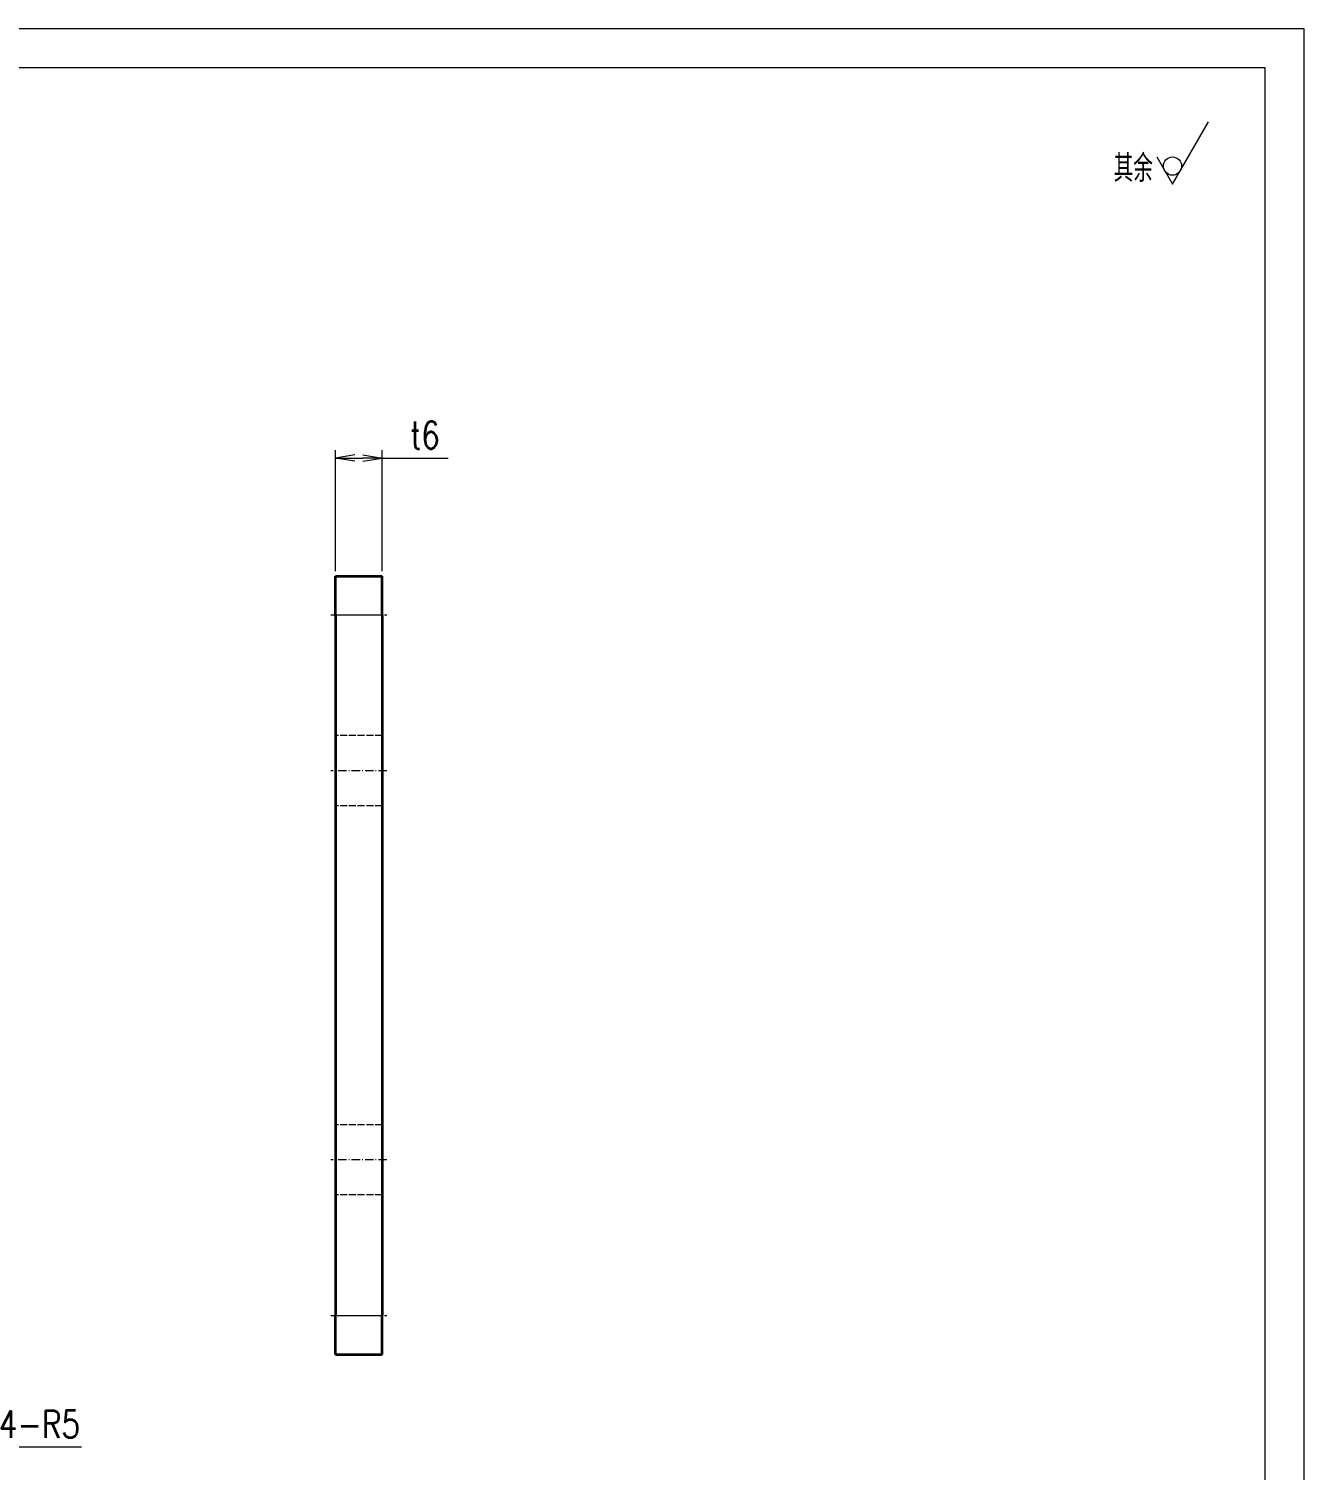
# Model space of a CAD drawing. Header units: millimetres. Extents: x 1333 to 190452, y -42879 to -5704.
# Drawn here: x 185520.8 to 185684.6, y -17649 to -17463.8 of the extents above; entities that cross this region are included whole.
import ezdxf

# ---------------------------------------------------------------- set-up
doc = ezdxf.new("R2010")
doc.units = ezdxf.units.MM
doc.header["$LTSCALE"] = 0.5
for name, pattern in [('AM_ISO02W050x2', [3.75, 3, -0.75]), ('AM_ISO08W050x2', [9, 6, -0.75, 1.5, -0.75]), ('DASHDOT', [18.5, 12, -3, 0.5, -3]), ('DASHED', [15, 12, -3]), ('DOT2', [0.125, 0, -0.125])]:
    doc.linetypes.add(name, pattern=pattern)
for name, color, linetype, lineweight in [('中心线', 2, 'AM_ISO08W050x2', 18), ('图框', 7, 'Continuous', 18), ('标注线', 3, 'Continuous', 18), ('虚线', 1, 'AM_ISO02W050x2', 18)]:
    doc.layers.add(name, color=color, linetype=linetype, lineweight=lineweight)
doc.layers.add('打印-禁用', color=7, linetype='Continuous', lineweight=15, plot=False)
doc.styles.add('DIM', font='romans.shx', dxfattribs={"width": 0.8, "bigfont": 'bigfont.shx'})
doc.styles.add('机械长仿宋', font='gbenor.shx', dxfattribs={"height": 1, "bigfont": 'gbcbig.shx'})
doc.dimstyles.new('DEH 1-1$0', dxfattribs={"dimtxt": 3.5, "dimasz": 2.5, "dimexe": 1, "dimexo": 0.625, "dimgap": 1.2, "dimtad": 1, "dimzin": 9, "dimdsep": 46, "dimtxsty": 'DIM', "dimblk": 'OPEN', "dimcen": 0, "dimclrd": 8, "dimclre": 8, "dimclrt": 2, "dimazin": 2, "dimtfac": 0.5, "dimtmove": 0, "dimatfit": 3, "dimldrblk": 'OPEN', "dimfxl": 0, "dimtolj": 2, "dimlwd": 18, "dimlwe": 18, "dimarcsym": 0})
doc.dimstyles.new('DEH 1-1$4', dxfattribs={"dimtxt": 3.5, "dimasz": 2.5, "dimexe": 1, "dimexo": 0.625, "dimgap": 1.2, "dimtad": 1, "dimtoh": 1, "dimdsep": 46, "dimtxsty": 'DIM', "dimblk": 'OPEN', "dimcen": 0, "dimclrd": 8, "dimclre": 8, "dimclrt": 2, "dimazin": 2, "dimtfac": 0.5, "dimtofl": 0, "dimtmove": 0, "dimatfit": 3, "dimldrblk": 'OPEN', "dimfxl": 0, "dimtolj": 2, "dimlwd": 18, "dimlwe": 18, "dimarcsym": 0})

# ---------------------------------------------------------------- blocks, each defined once
blk = doc.blocks.new('GZDEH零件A3图框V01版')
at = {"layer": '图框', "linetype": 'Continuous'}
for p, q in [((3272.49, -1554.46), (2882.49, -1554.46)), ((3272.49, -1832.96), (3272.49, -1554.46))]:
    blk.add_line(p, q, dxfattribs=at)
at = {"layer": '打印-禁用', "linetype": 'Continuous'}
for p, q in [((3277.49, -1549.46), (2857.49, -1549.46)), ((3277.49, -1846.46), (3277.49, -1549.46))]:
    blk.add_line(p, q, dxfattribs=at)
blk = doc.blocks.new('DEH A3')
at = {"layer": '图框'}
blk.add_blockref('GZDEH零件A3图框V01版', (-2857.49, 1846.46), dxfattribs=at)
blk = doc.blocks.new('FINISHER_NON')
at = {"layer": '标注线'}
for p, q in [((0, 0), (4.62, 8)), ((-2.02, 3.5), (0, 0))]:
    blk.add_line(p, q, dxfattribs=at)
blk.add_circle((0, 2.33), 1.17, dxfattribs=at)
blk = doc.blocks.new('其余不去材料')
at = {"layer": '标注线'}
blk.add_blockref('FINISHER_NON', (0, 0), dxfattribs=at)
at = {"layer": '标注线', "color": 7, "linetype": 'DOT2', "style": '机械长仿宋'}
blk.add_text('其余', height=3.5, dxfattribs=at).set_placement((-7.56, 0.3))
blk = doc.blocks.new('_Open')
at = {"color": 0, "linetype": 'ByBlock', "lineweight": -2}
for p, q in [((-1, 0.167), (0, 0)), ((-1, -0.167), (0, 0)), ((0, 0), (-1, 0))]:
    blk.add_line(p, q, dxfattribs=at)
blk = doc.blocks.new('*D132')
at = {"layer": 'Defpoints', "color": 0, "transparency": 16777216}
for p in [(185566.18, -17518.99), (185560.18, -17534.15), (185566.18, -17534.15)]:
    blk.add_point(p, dxfattribs=at)
at = {"layer": '标注线', "color": 8, "lineweight": 18, "transparency": 16777216}
for p, q in [((185560.18, -17533.52), (185560.18, -17517.99)), ((185562.68, -17518.99), (185563.68, -17518.99)), ((185566.18, -17533.52), (185566.18, -17517.99)), ((185566.18, -17518.99), (185574.68, -17518.99))]:
    blk.add_line(p, q, dxfattribs=at)
at = {"layer": '标注线', "color": 8, "lineweight": 18, "transparency": 16777216, "xscale": 2.5, "yscale": 2.5, "zscale": 2.5, "rotation": 180}
blk.add_blockref('_Open', (185560.18, -17518.99), dxfattribs=at)
at = {"layer": '标注线', "color": 8, "lineweight": 18, "transparency": 16777216, "xscale": 2.5, "yscale": 2.5, "zscale": 2.5}
blk.add_blockref('_Open', (185566.18, -17518.99), dxfattribs=at)
at = {"layer": '标注线', "color": 2, "transparency": 16777216, "insert": (185571.68, -17516.04), "char_height": 3.5, "attachment_point": 5, "style": 'DIM'}
blk.add_mtext('\\A2;{\\Fromans,bigfont|c134;t}6', dxfattribs=at)
blk = doc.blocks.new('*D141')
at = {"layer": 'Defpoints', "color": 0, "transparency": 16777216}
for p in [(185501.94, -17629.15), (185505.08, -17633.04)]:
    blk.add_point(p, dxfattribs=at)
at = {"layer": '标注线', "color": 8, "lineweight": 18, "transparency": 16777216}
for p, q in [((185515.55, -17646.03), (185506.65, -17634.99)), ((185527.55, -17646.03), (185515.55, -17646.03))]:
    blk.add_line(p, q, dxfattribs=at)
at = {"layer": '标注线', "color": 8, "lineweight": 18, "transparency": 16777216, "xscale": 2.5, "yscale": 2.5, "zscale": 2.5, "rotation": 128.8602181688895}
blk.add_blockref('_Open', (185505.08, -17633.04), dxfattribs=at)
at = {"layer": '标注线', "color": 2, "transparency": 16777216, "insert": (185522.15, -17643.08), "char_height": 3.5, "attachment_point": 5, "style": 'DIM'}
blk.add_mtext('\\A2;{\\Fromans,bigfont|c134;4-}R5', dxfattribs=at)

msp = doc.modelspace()

# ---------------------------------------------------------------- linework, layer by layer
at = {"color": 7, "lineweight": 35, "ltscale": 0.125}
for p, q in [((185560.18, -17539.145), (185560.18, -17534.145)), ((185566.18, -17539.145), (185566.18, -17534.145)), ((185560.18, -17634.145), (185560.18, -17629.145)), ((185566.18, -17634.145), (185566.18, -17629.145))]:
    msp.add_line(p, q, dxfattribs=at)
at = {"color": 7, "lineweight": 35, "ltscale": 0.15}
for p, q in [((185560.18, -17534.145), (185566.18, -17534.145)), ((185560.18, -17634.145), (185566.18, -17634.145))]:
    msp.add_line(p, q, dxfattribs=at)
at = {"color": 7, "lineweight": 35}
for p, q in [((185560.18, -17539.145), (185560.18, -17629.145)), ((185566.18, -17539.145), (185566.18, -17629.145))]:
    msp.add_line(p, q, dxfattribs=at)
at = {"color": 7, "lineweight": 13, "ltscale": 0.15}
for p, q in [((185560.18, -17539.145), (185566.18, -17539.145)), ((185560.18, -17629.145), (185566.18, -17629.145))]:
    msp.add_line(p, q, dxfattribs=at)
at = {"layer": '中心线', "linetype": 'DASHDOT', "lineweight": 13, "ltscale": 0.17998}
for p, q in [((185559.58, -17539.145), (185566.779, -17539.145)), ((185559.58, -17629.145), (185566.779, -17629.145))]:
    msp.add_line(p, q, dxfattribs=at)
at = {"layer": '中心线', "linetype": 'DASHDOT', "lineweight": 13, "ltscale": 0.180005}
for p, q in [((185566.779, -17559.145), (185559.579, -17559.145)), ((185566.779, -17609.145), (185559.579, -17609.145))]:
    msp.add_line(p, q, dxfattribs=at)
at = {"layer": '虚线', "linetype": 'DASHED', "lineweight": 13, "ltscale": 0.15}
for p, q in [((185560.18, -17539.145), (185566.18, -17539.145)), ((185566.18, -17554.645), (185560.18, -17554.645)), ((185566.18, -17554.645), (185560.18, -17554.645)), ((185566.18, -17554.645), (185560.18, -17554.645)), ((185566.18, -17563.645), (185560.18, -17563.645)), ((185566.18, -17563.645), (185560.18, -17563.645)), ((185566.18, -17563.645), (185560.18, -17563.645)), ((185566.18, -17604.645), (185560.18, -17604.645)), ((185566.18, -17604.645), (185560.18, -17604.645)), ((185566.18, -17604.645), (185560.18, -17604.645)), ((185566.18, -17613.645), (185560.18, -17613.645)), ((185566.18, -17613.645), (185560.18, -17613.645)), ((185566.18, -17613.645), (185560.18, -17613.645)), ((185560.18, -17629.145), (185566.18, -17629.145))]:
    msp.add_line(p, q, dxfattribs=at)

# ---------------------------------------------------------------- block references
at = {"layer": '图框'}
msp.add_blockref('DEH A3', (185264.644, -17760.849), dxfattribs=at)
at = {"layer": '标注线'}
msp.add_blockref('其余不去材料', (185667.725, -17483.813), dxfattribs=at)

# ---------------------------------------------------------------- dimensions: what is measured, and where the dimension line sits
dim = msp.add_linear_dim(base=(185566.18, -17518.992), p1=(185560.18, -17534.145), p2=(185566.18, -17534.145), text='{\\Fromans,bigfont|c134;t}<>', dimstyle='DEH 1-1$0', dxfattribs=at)
dim.commit()
dim.dimension.update_dxf_attribs({"geometry": '*D132', "text_midpoint": (185571.68, -17516.042)})
dim = msp.add_radius_dim(center=(185501.941, -17629.145), mpoint=(185505.078, -17633.039), text='{\\Fromans,bigfont|c134;4-}<>', dimstyle='DEH 1-1$4', dxfattribs=at)
dim.commit()
dim.dimension.update_dxf_attribs({"geometry": '*D141', "text_midpoint": (185522.147, -17646.032), "dimtype": 164})

doc.saveas('drawing.dxf')
